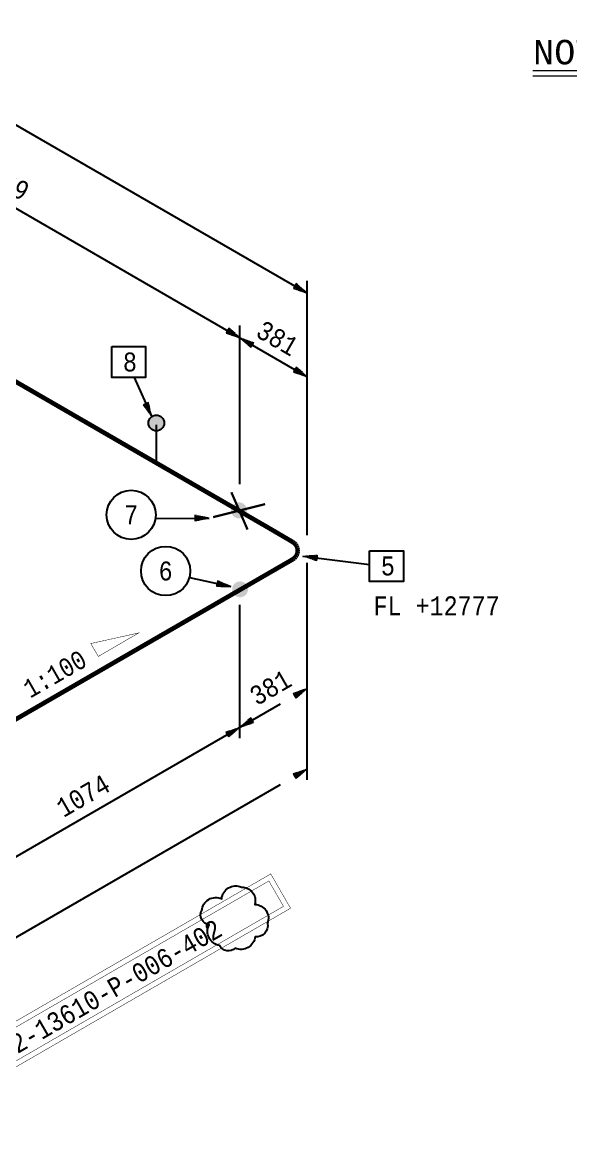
# Model space of a CAD drawing. Header units: inches. Extents: x 2203 to 3044, y -1 to 593.
# Drawn here: x 2759.4 to 2855, y 213.6 to 407.4 of the extents above; entities that cross this region are included whole.
import ezdxf
from ezdxf.enums import TextEntityAlignment as Align

# ---------------------------------------------------------------- set-up
doc = ezdxf.new("R2010")
doc.units = ezdxf.units.IN
doc.header["$MEASUREMENT"] = 0
doc.linetypes.add('Solid', pattern=[1, 1, 0])
for name, color, linetype in [('1', 7, 'Continuous'), ('2', 2, 'Continuous'), ('4', 7, 'Continuous'), ('DIM-LINES', 7, 'Continuous'), ('DIM-TEXT', 7, 'Continuous'), ('FRAME', 7, 'Continuous'), ('ISO-TEXT', 7, 'Continuous'), ('NOZZLES', 7, 'Continuous'), ('WELDS', 7, 'Continuous')]:
    doc.layers.add(name, color=color, linetype=linetype)
doc.layers.add('fittingDimension', color=2, linetype='Solid', lineweight=13)
doc.layers.add('weldDimension', color=2, linetype='Solid', lineweight=13)
doc.styles.add('fixedText', font='MONOTXT8.shx', dxfattribs={"width": 0.85})
doc.styles.add('MONOTXT', font='MONOTXT.shx', dxfattribs={"width": 0.8})
doc.styles.get("Standard").update_dxf_attribs({"font": 'arial.ttf'})

# ---------------------------------------------------------------- blocks, each defined once
blk = doc.blocks.new('block186')
at = {"layer": 'NOZZLES', "const_width": 0.8}
for points in [[(-7.7, 4.6), (-2.6, 7.5)], [(0, 6), (0, 0)]]:
    blk.add_lwpolyline(points, dxfattribs=at)
at = {"layer": 'NOZZLES', "linetype": 'ByBlock', "const_width": 0.8}
for points in [[(-2.6, 7.5), (-2.301, 7.637)], [(-2.301, 7.637), (-1.98, 7.714)], [(-1.98, 7.714), (-1.651, 7.73)], [(-1.651, 7.73), (-1.325, 7.683)], [(-1.325, 7.683), (-1.013, 7.575)], [(-1.013, 7.575), (-0.728, 7.41)], [(-0.728, 7.41), (-0.479, 7.194)], [(-0.479, 7.194), (-0.275, 6.935)], [(-0.275, 6.935), (-0.124, 6.642)], [(-0.124, 6.642), (-0.031, 6.326)], [(-0.031, 6.326), (0, 5.998)]]:
    blk.add_lwpolyline(points, dxfattribs=at)
at = {"flags": 1}
for tag in ['Tag', 'UCI', 'Pipe Ref', 'Description', 'Key']:
    blk.add_attdef(tag, (0, 0), '', height=1, dxfattribs=at)

msp = doc.modelspace()

# ---------------------------------------------------------------- hatches: boundary and pattern name
at = {"linetype": 'Continuous'}
msp.add_hatch(color=2, dxfattribs=at).paths.add_polyline_path([(2782.76, 338.95), (2782.88, 338.95), (2783, 338.93), (2783.12, 338.91), (2783.23, 338.87), (2783.34, 338.82), (2783.45, 338.77), (2783.55, 338.7), (2783.64, 338.63), (2783.73, 338.55), (2783.81, 338.46), (2783.89, 338.36), (2783.95, 338.26), (2784.01, 338.16), (2784.05, 338.05), (2784.09, 337.93), (2784.12, 337.81), (2784.13, 337.69), (2784.14, 337.57), (2784.13, 337.45), (2784.12, 337.33), (2784.09, 337.22), (2784.05, 337.1), (2784.01, 336.99), (2783.95, 336.88), (2783.89, 336.78), (2783.81, 336.69), (2783.73, 336.6), (2783.64, 336.52), (2783.55, 336.44), (2783.45, 336.38), (2783.34, 336.32), (2783.23, 336.28), (2783.12, 336.24), (2783, 336.22), (2782.88, 336.2), (2782.76, 336.2), (2782.64, 336.2), (2782.52, 336.22), (2782.4, 336.24), (2782.29, 336.28), (2782.18, 336.32), (2782.07, 336.38), (2781.97, 336.44), (2781.87, 336.52), (2781.78, 336.6), (2781.7, 336.69), (2781.63, 336.78), (2781.57, 336.88), (2781.51, 336.99), (2781.46, 337.1), (2781.43, 337.22), (2781.4, 337.33), (2781.39, 337.45), (2781.38, 337.57), (2781.39, 337.69), (2781.4, 337.81), (2781.43, 337.93), (2781.46, 338.05), (2781.51, 338.16), (2781.57, 338.26), (2781.63, 338.36), (2781.7, 338.46), (2781.78, 338.55), (2781.87, 338.63), (2781.97, 338.7), (2782.07, 338.77), (2782.18, 338.82), (2782.29, 338.87), (2782.4, 338.91), (2782.52, 338.93), (2782.64, 338.95)])
at = {"layer": 'WELDS'}
h = msp.add_hatch(color=2, dxfattribs=at)
edge = h.paths.add_edge_path(flags=0)
edge.add_arc((2797.17, 322.36), 1.38, 144.157, 504.157, ccw=False)
h = msp.add_hatch(color=2, dxfattribs=at)
edge = h.paths.add_edge_path(flags=0)
edge.add_arc((2797.17, 322.32), 1.38, 144.157, 504.157, ccw=False)
h = msp.add_hatch(color=2, dxfattribs=at)
edge = h.paths.add_edge_path(flags=0)
edge.add_arc((2797.36, 308.58), 1.38, 180, 540, ccw=False)

# ---------------------------------------------------------------- linework, layer by layer
at = {"color": 2}
msp.add_line((2782.76, 330.83), (2782.76, 337.26), dxfattribs=at)
at = {"color": 2, "linetype": 'Continuous'}
msp.add_circle((2782.76, 337.56), 1.38, dxfattribs=at)
at = {"layer": '1', "color": 4, "linetype": 'Continuous', "lineweight": 0}
for p, q in [((2848.42, 398.94), (2876.21, 398.94)), ((2848.42, 398.05), (2876.21, 398.05))]:
    msp.add_line(p, q, dxfattribs=at)
at = {"layer": '1', "color": 1}
msp.add_lwpolyline([(2790.69, 252.66, -0.520567), (2794.15, 254.68, -0.520567), (2797.6, 256.69, -0.520567), (2799.91, 253.69, -0.520567), (2802.14, 250.37, -0.520567), (2799.98, 248.08, -0.520567), (2796.51, 246.09, -0.520567), (2793.78, 246.56, -0.520567), (2791.97, 250.13, -0.520567)], format="xyb", close=True, dxfattribs=at)
at = {"layer": '2', "color": 4}
msp.add_line((2808.29, 314.38), (2819.95, 312.92), dxfattribs=at)
for points in [[(2774.97, 350.86), (2780.87, 350.86), (2780.87, 345.49), (2774.97, 345.49)], [(2819.95, 315.32), (2825.85, 315.32), (2825.85, 309.96), (2819.95, 309.96)]]:
    msp.add_lwpolyline(points, close=True, dxfattribs=at)
for centre in [(2778.37, 321.56), (2784.38, 311.78)]:
    msp.add_circle(centre, 4.29, dxfattribs=at)
at = {"layer": '4', "color": 4}
for p, q in [((2453.17, 565.64), (2809.06, 360.17)), ((2453.17, 551.09), (2809.06, 345.62)), ((2691.76, 223.6), (2804.4, 288.64)), ((2703.86, 216.56), (2804.4, 274.61))]:
    msp.add_line(p, q, dxfattribs=at)
at = {"layer": '4', "color": 2}
for p, q in [((2809.06, 318.02), (2809.06, 362.3)), ((2797.32, 326.89), (2797.32, 354.53)), ((2809.06, 275.38), (2809.06, 313.2)), ((2797.32, 282.64), (2797.32, 305.9))]:
    msp.add_line(p, q, dxfattribs=at)
at = {"layer": 'DIM-LINES', "color": 4}
for p, q in [((2778.9, 345.49), (2781.95, 338.65)), ((2782.62, 320.94), (2791.95, 321.01)), ((2788.52, 310.65), (2795.77, 309.07))]:
    msp.add_line(p, q, dxfattribs=at)
at = {"layer": 'FRAME', "color": 4, "linetype": 'ByBlock'}
msp.add_lwpolyline([(2771.32, 299.14, 0.08, 0.08, 0), (2772.65, 296.9, 0.08, 0.08, 0), (2779.68, 300.99, 0.08, 0.08, 0)], format="xyseb", close=True, dxfattribs=at)
at = {"layer": 'ISO-TEXT', "color": 2, "linetype": 'ByBlock', "const_width": 0.08, "flags": 128}
for points in [[(2750.73, 221.03), (2747.28, 227.01), (2802.71, 259.01), (2806.16, 253.03)], [(2751.06, 222.26), (2748.51, 226.68), (2802.38, 257.78), (2804.93, 253.36)]]:
    msp.add_lwpolyline(points, close=True, dxfattribs=at)
at = {"layer": 'NOZZLES', "const_width": 0.8}
for points in [[(2464.81, 514.26), (2801.49, 319.78)], [(2575.11, 180.29), (2801.36, 310.82)]]:
    msp.add_lwpolyline(points, dxfattribs=at)
at = {"layer": 'weldDimension', "color": 4, "flags": 128}
for points in [[(2809.06, 360.17), (2807.15, 361.84), (2806.65, 360.98), (2809.06, 360.17), (2808.63, 360.41), (2807.1, 361.76), (2806.7, 361.07), (2808.63, 360.41), (2808.19, 360.66), (2807.05, 361.67), (2806.75, 361.15), (2808.19, 360.66), (2807.76, 360.91), (2807, 361.58), (2806.8, 361.24), (2807.76, 360.91), (2807.33, 361.16), (2806.95, 361.5), (2806.85, 361.32), (2807.33, 361.16)], [(2797.32, 352.4), (2795.41, 354.07), (2794.91, 353.21), (2797.32, 352.4), (2796.89, 352.64), (2795.36, 353.99), (2794.96, 353.3), (2796.89, 352.64), (2796.46, 352.89), (2795.31, 353.9), (2795.01, 353.38), (2796.46, 352.89), (2796.02, 353.14), (2795.26, 353.81), (2795.06, 353.47), (2796.02, 353.14), (2795.59, 353.39), (2795.21, 353.73), (2795.11, 353.56), (2795.59, 353.39)], [(2797.32, 352.4), (2799.73, 351.58), (2799.23, 350.72), (2797.32, 352.4), (2797.75, 352.15), (2799.68, 351.49), (2799.28, 350.8), (2797.75, 352.15), (2798.18, 351.9), (2799.63, 351.41), (2799.33, 350.89), (2798.18, 351.9), (2798.61, 351.65), (2799.58, 351.32), (2799.38, 350.98), (2798.61, 351.65), (2799.04, 351.4), (2799.53, 351.24), (2799.43, 351.06), (2799.04, 351.4)], [(2809.06, 345.62), (2807.15, 347.3), (2806.65, 346.43), (2809.06, 345.62), (2808.63, 345.87), (2807.1, 347.21), (2806.7, 346.52), (2808.63, 345.87), (2808.19, 346.12), (2807.05, 347.12), (2806.75, 346.6), (2808.19, 346.12), (2807.76, 346.37), (2807, 347.04), (2806.8, 346.69), (2807.76, 346.37), (2807.33, 346.61), (2806.95, 346.95), (2806.85, 346.78), (2807.33, 346.61)], [(2781.95, 338.65), (2781.39, 341.13), (2780.48, 340.72), (2781.95, 338.65), (2781.74, 339.11), (2781.3, 341.09), (2780.57, 340.76), (2781.74, 339.11), (2781.54, 339.56), (2781.2, 341.05), (2780.66, 340.8), (2781.54, 339.56), (2781.34, 340.02), (2781.11, 341.01), (2780.75, 340.85), (2781.34, 340.02), (2781.13, 340.47), (2781.02, 340.97), (2780.84, 340.89), (2781.13, 340.47)], [(2791.95, 321.01), (2789.45, 321.49), (2789.46, 320.49), (2791.95, 321.01), (2791.45, 321), (2789.45, 321.39), (2789.46, 320.59), (2791.45, 321), (2790.95, 321), (2789.45, 321.29), (2789.46, 320.69), (2790.95, 321), (2790.45, 321), (2789.45, 321.19), (2789.46, 320.79), (2790.45, 321), (2789.95, 320.99), (2789.46, 321.09), (2789.46, 320.89), (2789.95, 320.99)], [(2808.29, 314.38), (2810.83, 314.56), (2810.7, 313.57), (2808.29, 314.38), (2808.79, 314.32), (2810.81, 314.46), (2810.71, 313.67), (2808.79, 314.32), (2809.28, 314.25), (2810.8, 314.36), (2810.73, 313.77), (2809.28, 314.25), (2809.78, 314.19), (2810.79, 314.26), (2810.74, 313.87), (2809.78, 314.19), (2810.27, 314.13), (2810.78, 314.16), (2810.75, 313.97), (2810.27, 314.13)], [(2795.77, 309.07), (2793.44, 310.09), (2793.23, 309.11), (2795.77, 309.07), (2795.29, 309.17), (2793.42, 309.99), (2793.25, 309.21), (2795.29, 309.17), (2794.8, 309.28), (2793.4, 309.89), (2793.27, 309.31), (2794.8, 309.28), (2794.31, 309.39), (2793.38, 309.79), (2793.3, 309.4), (2794.31, 309.39), (2793.83, 309.49), (2793.36, 309.7), (2793.32, 309.5), (2793.83, 309.49)], [(2809.06, 291.33), (2807.15, 289.65), (2806.65, 290.51), (2809.06, 291.33), (2808.63, 291.08), (2807.1, 289.74), (2806.7, 290.43), (2808.63, 291.08), (2808.19, 290.83), (2807.05, 289.82), (2806.75, 290.34), (2808.19, 290.83), (2807.76, 290.58), (2807, 289.91), (2806.8, 290.26), (2807.76, 290.58), (2807.33, 290.33), (2806.95, 290), (2806.85, 290.17), (2807.33, 290.33)], [(2797.32, 284.55), (2799.73, 285.37), (2799.23, 286.23), (2797.32, 284.55), (2797.75, 284.8), (2799.68, 285.45), (2799.28, 286.14), (2797.75, 284.8), (2798.19, 285.05), (2799.63, 285.54), (2799.33, 286.06), (2798.19, 285.05), (2798.62, 285.3), (2799.58, 285.63), (2799.38, 285.97), (2798.62, 285.3), (2799.05, 285.55), (2799.53, 285.71), (2799.43, 285.89), (2799.05, 285.55)], [(2797.32, 284.55), (2795.41, 282.88), (2794.91, 283.74), (2797.32, 284.55), (2796.89, 284.3), (2795.36, 282.96), (2794.96, 283.65), (2796.89, 284.3), (2796.46, 284.05), (2795.31, 283.05), (2795.01, 283.57), (2796.46, 284.05), (2796.03, 283.81), (2795.26, 283.13), (2795.06, 283.48), (2796.03, 283.81), (2795.6, 283.56), (2795.21, 283.22), (2795.11, 283.39), (2795.6, 283.56)], [(2809.06, 277.3), (2807.15, 275.62), (2806.65, 276.48), (2809.06, 277.3), (2808.63, 277.05), (2807.1, 275.71), (2806.7, 276.4), (2808.63, 277.05), (2808.19, 276.8), (2807.05, 275.79), (2806.75, 276.31), (2808.19, 276.8), (2807.76, 276.55), (2807, 275.88), (2806.8, 276.22), (2807.76, 276.55), (2807.33, 276.3), (2806.95, 275.96), (2806.85, 276.14), (2807.33, 276.3)]]:
    msp.add_lwpolyline(points, dxfattribs=at)
at = {"layer": 'WELDS', "color": 2, "linetype": 'ByBlock', "const_width": 0.4}
for points in [[(2795.84, 325.5), (2798.66, 319)], [(2792.66, 321.16), (2801.73, 323.43)]]:
    msp.add_lwpolyline(points, dxfattribs=at)

# ---------------------------------------------------------------- block references
at = {"layer": 'NOZZLES', "rotation": 299.9999999999999}
msp.add_blockref('block186', (2801.36, 310.82), dxfattribs=at)

# ---------------------------------------------------------------- texts
at = {"layer": '1', "color": 4, "linetype": 'Continuous', "lineweight": 0, "style": 'MONOTXT'}
msp.add_text('NOTES ;', height=4.263, dxfattribs=at).set_placement((2861.37, 402.17), align=Align.MIDDLE_CENTER)
at = {"layer": '2', "style": 'fixedText', "width": 0.85}
for s, p in [('7', (2778.37, 321.56)), ('6', (2784.38, 311.78))]:
    msp.add_text(s, height=3.3, dxfattribs=at).set_placement(p, align=Align.MIDDLE_CENTER)
at = {"layer": 'DIM-TEXT', "color": 2, "style": 'MONOTXT', "width": 0.8566}
for s, rotation, p in [('2129', 330, (2750.87, 381.03)), ('381', 330, (2799.87, 352.74)), ('381', 30, (2800.29, 288.22)), ('1074', 30, (2766.57, 268.75))]:
    msp.add_text(s, height=3.3, rotation=rotation, dxfattribs=at).set_placement(p)
at = {"layer": 'fittingDimension', "style": 'fixedText', "width": 0.85}
msp.add_text('1:100', height=3.2, rotation=29.8376, dxfattribs=at).set_placement((2765.85, 292.46), align=Align.CENTER)
at = {"layer": 'ISO-TEXT', "color": 2, "style": 'MONOTXT', "width": 0.8566}
for s, p in [('8', (2776.93, 346.54)), ('5', (2821.91, 311.01)), ('FL +12777', (2820.62, 304.06))]:
    msp.add_text(s, height=3.3, dxfattribs=at).set_placement(p)
msp.add_text('1882-13610-P-006-402', height=3.3, rotation=30, dxfattribs=at).set_placement((2752.17, 223.94))

doc.saveas('drawing.dxf')
